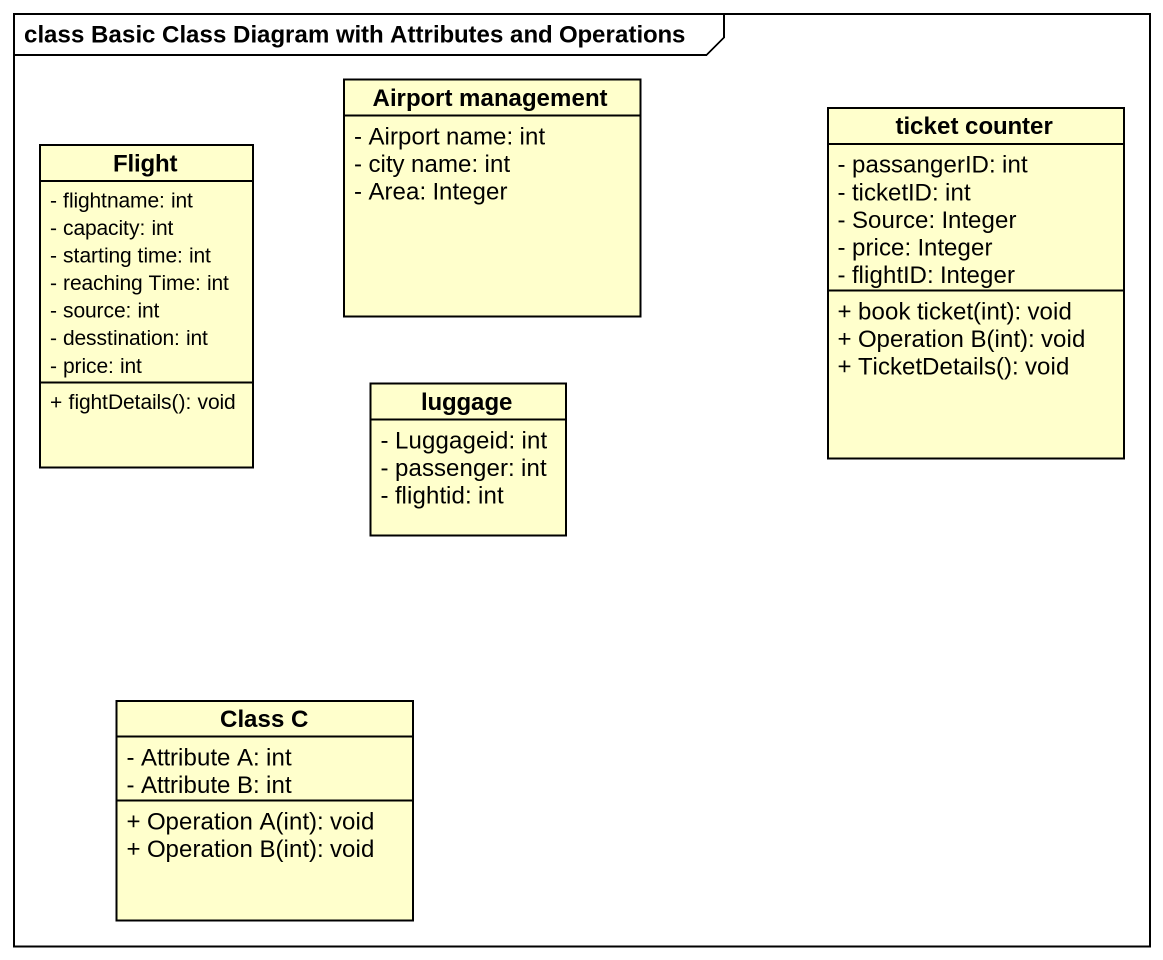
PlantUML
@startuml
mainframe class Basic Class Diagram with Attributes and Operations
hide circle
hide empty members
skinparam classAttributeIconSize 0
class "Airport management" as Airport_management {
  - Airport name: int
  - city name: int
  - Area: Integer
}
class Flight {
  - flightname: int
  - capacity: int
  - starting time: int
  - reaching Time: int
  - source: int
  - desstination: int
  - price: int
  + fightDetails(): void
}
class "ticket counter" as ticket_counter {
  - passangerID: int
  - ticketID: int
  - Source: Integer
  - price: Integer
  - flightID: Integer
  + book ticket(int): void
  + Operation B(int): void
  + TicketDetails(): void
}
class luggage {
  - Luggageid: int
  - passenger: int
  - flightid: int
}
class "Class C" as Class_C {
  - Attribute A: int
  - Attribute B: int
  + Operation A(int): void
  + Operation B(int): void
}
@enduml
